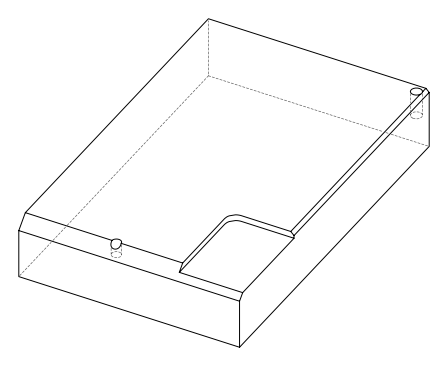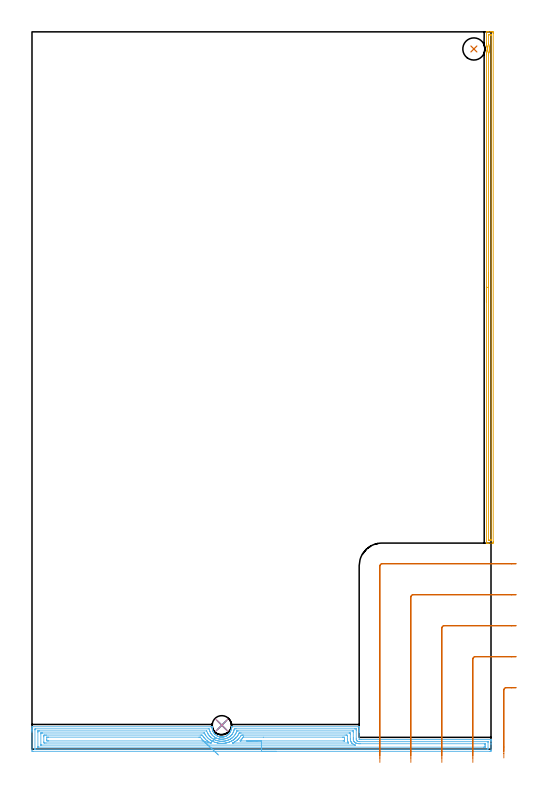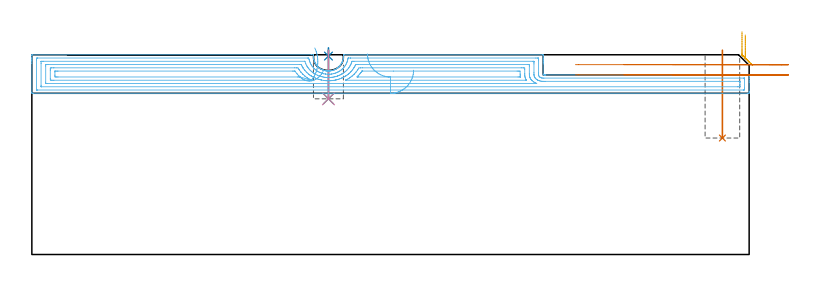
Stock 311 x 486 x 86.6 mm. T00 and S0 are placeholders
(PLAN: 7 operations, 5 tool changes, 22.3 min)
(1 INDEXABLE_INSERT_DRILL_BLIND_HOLE_FROM_SOLID | STEP1POCKET | UGT0302_001 | 0.15 min | 6358 mm3)
(2 SPOT_DRILL | STEP1POCKET_1 | NXT0321_9005460120000 | 0.03 min | 5 mm3)
(3 DRILL_BLIND_HOLE_INTO_CENTER | STEP1POCKET_1 | NXT0301_056 | 0.09 min | 1012 mm3)
(4 DRILL_TO_ENLARGE_BLIND_HOLE | STEP1POCKET_1 | UGT0301_374 | 0.09 min | 1507 mm3)
(5 AREA_MILL | FG_CHAMFER_SURFACE | UGT0205_001 | 5.72 min | 3700 mm3)
(6 AREA_MILL_1 | FG_CHAMFER_SURFACE_1 | UGT0205_001 | 13.19 min | 43155 mm3)
(7 MILL_CORNER_NOTCH_RECTANGULAR | CORNER_NOTCH_RECTANGULAR | UGT0201_006 | Follow Part, ap 7, ae 75% | 3.04 min | 98391 mm3)
(TOOL UGT0302_001 | Indexable Insert Drill 15mm | D15 PA180 FL50 Z2)
(TOOL NXT0321_9005460120000 | NC Spot Drill, 142deg, 12mm, Carbide, Uncoated | D12 PA142 FL30 Z2)
(TOOL NXT0301_056 | Carbide Drill 8.5mm [860.1-0850-026A1-MM 2214] | D8.5 PA140 FL47 Z2)
(TOOL UGT0301_374 | Twist Drill Flat Bottom 13 mm | D13 PA180 FL101 Z2)
(TOOL UGT0205_001 | Chamfer Mill 20 x 3 x 45 deg. | D20 FL50 Z2)
(TOOL UGT0201_006 | End Mill 28 mm | D28 FL25 Z2)
(OP 1 INDEXABLE_INSERT_DRILL_BLIND_HOLE_FROM_SOLID)
G17 G21 G94 G90
T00 M6
G54
G17 G0 G90 X299.4 Y474.4 S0 M3
G43 Z96.6 H0
G94 G81 G98 Z50.5 F250. R88.6
G80
M5
M2
(OP 2 SPOT_DRILL)
G17 G21 G94 G90
T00 M6
G54
G17 G0 G90 X128.6 Y16.2 S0 M3
G43 Z96.6 H0
G94 G81 G98 Z86.036 F250. R89.6
G80
M5
M2
(OP 3 DRILL_BLIND_HOLE_INTO_CENTER)
G17 G21 G94 G90
T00 M6
G54
G17 G0 G90 X128.6 Y16.2 S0 M3
G43 Z96.6 H1
G94 G81 G98 Z67.5 F250. R88.6
G80
M5
M2
(OP 4 DRILL_TO_ENLARGE_BLIND_HOLE)
G17 G21 G94 G90
T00 M6
G54
G17 G0 G90 X128.6 Y16.2 S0 M3
G43 Z96.6 H0
G94 G81 G98 Z67.5 F250. R88.6
G80
M5
M2
(OP 5 AREA_MILL)
G17 G21 G94 G90
T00 M6
G54
G17 G0 G90 X307.9 Y302.877 S1061 M3
G43 Z96.6 H0
G94 G1 Y302.915 Z95.728 F250.
Y303.029 Z94.863
Y303.218 Z94.012
Y303.48 Z93.18
Y303.814 Z92.374
Y304.217 Z91.6
Y304.685 Z90.864
Y305.216 Z90.172
Y305.806 Z89.529
Y306.449 Z88.939
Y307.141 Z88.408
Y307.877 Z87.94
Y308.651 Z87.537
Y309.457 Z87.203
Y310.289 Z86.941
Y311.14 Z86.752
Y312.005 Z86.638
Y312.877 Z86.6
Y471.064
X307.906 Y471.443 Z86.592
X308.062 Y471.873 Z86.437
X308.199 Y472.318 Z86.299
X308.313 Y472.766 Z86.185
X308.398 Y473.212 Z86.1
X308.408 Y473.3 Z86.087
X308.423 Y473.405 Z86.075
X308.426 Y473.43 Z86.072
X308.45 Y473.619 Z86.047
X308.455 Y473.66 Z86.041
X308.463 Y473.822 Z86.025
X308.482 Y474.067 Z86.012
X308.485 Y474.107 Z86.009
Y474.304 Z86.005
X308.488 Y474.554
X308.467 Y475.001 Z86.031
X308.419 Y475.447 Z86.08
X308.389 Y475.605 Z86.103
X308.359 Y475.784 Z86.134
X308.341 Y475.895 Z86.153
X308.24 Y476.341 Z86.259
X308.215 Y476.426 Z86.285
X308.103 Y476.79 Z86.392
X308.073 Y476.872 Z86.42
X307.96 Y477.2 Z86.539
X307.948 Y477.235 Z86.551
X307.918 Y477.323 Z86.582
X307.907 Y477.36 Z86.593
X307.9 Y478.218 Z86.6
Y485.818
X307.903 Y485.991 Z86.588
X307.934 Y486. Z86.557
X308.329 Z86.171
X308.591 Z85.909
X309.313 Z85.182
X310.561 Z83.936
X311.087 Z83.408
X311.711 Z82.785
X311.974 Y485.998 Z82.522
X312.491 Y485.992 Z82.005
X312.494 Y485.896 Z82.003
X312.499 Y485.371 Z82.001
X312.5 Y484.84 Z82.
Y140.593
X312.499 Y140.229 Z82.001
X312.494 Y139.704 Z82.003
X312.491 Y139.608 Z82.005
X311.974 Y139.6 Z82.522
X309.313 Z85.182
X308.591 Z85.909
X308.329 Z86.171
X307.934 Z86.557
X307.903 Y139.609 Z86.588
X307.9 Y139.782 Z86.6
Y312.877
X309.314 Z85.186
Y470.169
X309.317 Y470.617 Z85.183
X309.321 Y470.84 Z85.179
X309.324 Y470.947 Z85.176
X309.346 Y471.031 Z85.154
X309.356 Y471.064 Z85.144
X309.545 Y471.725 Z84.955
X309.604 Y471.959 Z84.896
X309.712 Y472.451 Z84.788
X309.783 Y472.853 Z84.717
X309.81 Y473.049 Z84.69
X309.831 Y473.225 Z84.669
X309.879 Y473.747 Z84.621
X309.894 Y473.939 Z84.606
X309.899 Y474.016 Z84.601
X309.9 Y474.049 Z84.6
X309.897 Y474.641 Z84.603
X309.881 Y474.963 Z84.619
X309.834 Y475.535 Z84.666
X309.78 Y475.958 Z84.72
X309.699 Y476.429 Z84.801
X309.545 Y477.09 Z84.955
X309.479 Y477.323 Z85.021
X309.353 Y477.758 Z85.147
X309.321 Y477.884 Z85.179
X309.318 Y477.994 Z85.182
X309.314 Y478.217 Z85.186
Y483.581
X309.315 Y483.806 Z85.185
X309.317 Y483.917 Z85.183
X309.32 Y483.972 Z85.18
X309.322 Y483.99 Z85.178
X309.372 Y483.992 Z85.128
X309.787 Y483.999 Z84.713
X310.2 Y484. Z84.3
X310.673 Z83.827
X310.942 Y483.996 Z83.558
X311.06 Y483.992 Z83.44
X311.079 Y483.99 Z83.421
X311.081 Y483.972 Z83.419
X311.084 Y483.917 Z83.416
X311.085 Y483.806 Z83.415
X311.086 Y483.583 Z83.414
Y142.019
X311.085 Y141.794 Z83.415
X311.083 Y141.683 Z83.417
X311.08 Y141.628 Z83.42
X311.078 Y141.61 Z83.422
X311.028 Y141.608 Z83.472
X310.613 Y141.601 Z83.887
X310.2 Y141.6 Z84.3
X309.727 Z84.773
X309.458 Y141.604 Z85.042
X309.34 Y141.608 Z85.16
X309.321 Y141.61 Z85.179
X309.319 Y141.629 Z85.181
X309.317 Y141.683 Z85.183
X309.315 Y141.794 Z85.185
X309.314 Y142.016 Z85.186
Y312.877
Y313.748 Z85.224
Y314.613 Z85.338
Y315.465 Z85.527
Y316.297 Z85.789
Y317.103 Z86.123
Y317.877 Z86.526
Y318.613 Z86.994
Y319.305 Z87.525
Y319.948 Z88.115
Y320.537 Z88.758
Y321.068 Z89.45
Y321.537 Z90.186
Y321.94 Z90.96
Y322.274 Z91.766
Y322.536 Z92.598
Y322.725 Z93.449
Y322.839 Z94.314
Y322.877 Z95.186
G0 Z96.6
M5
M2
(OP 6 AREA_MILL_1)
G17 G21 G94 G90
T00 M6
G54
G17 G0 G90 X165.5 Y-1.5 S1061 M3
G43 Z96.6 H0
Z79.9
G94 G1 X165.462 Z79.028 F250.
X165.348 Z78.163
X165.159 Z77.312
X164.897 Z76.48
X164.563 Z75.674
X164.16 Z74.9
X163.691 Z74.164
X163.16 Z73.472
X162.571 Z72.829
X161.928 Z72.24
X161.236 Z71.708
X160.5 Z71.24
X159.726 Z70.837
X158.92 Z70.503
X158.088 Z70.241
X157.236 Z70.052
X156.372 Z69.938
X155.5 Z69.9
X0.609
X0.177 Y-1.496 Z69.902
X0.01 Y-1.492 Z69.906
X0. Y-1.07 Z70.328
Y11.529 Z82.924
Y12.13 Z83.524
Y12.688 Z84.085
Y13.01 Z84.406
Y13.568 Z84.964
Y13.89 Z85.284
Y14.886 Z86.286
X0.01 Y15.194 Z86.593
X0.163 Y15.2 Z86.6
X121.129
X122.022 Y15.195 Z86.595
X122.067 Y15.194 Z86.592
X122.058 Y14.842 Z86.24
X122.062 Y14.48 Z85.878
X122.092 Y14.042 Z85.439
X122.113 Y13.89 Z85.286
X122.151 Y13.604 Z85.002
X122.242 Y13.164 Z84.563
X122.364 Y12.728 Z84.127
X122.469 Y12.435 Z83.834
X122.521 Y12.287 Z83.686
X122.707 Y11.854 Z83.251
X122.789 Y11.69 Z83.086
X122.816 Y11.636 Z83.032
X122.915 Y11.456 Z82.853
X122.934 Y11.421 Z82.818
X123.046 Y11.25 Z82.645
X123.221 Y10.977 Z82.376
X123.349 Y10.81 Z82.205
X123.512 Y10.591 Z81.991
X123.7 Y10.37 Z81.767
X123.827 Y10.22 Z81.618
X123.941 Y10.103 Z81.5
X124.105 Y9.953 Z81.35
X124.322 Y9.756 Z81.153
X124.719 Y9.429 Z80.828
X125.008 Y9.227 Z80.624
X125.147 Y9.142 Z80.54
X125.305 Y9.045 Z80.444
X125.565 Y8.903 Z80.303
X125.611 Y8.878 Z80.277
X126.054 Y8.678 Z80.074
X126.229 Y8.61 Z80.009
X126.31 Y8.579 Z79.978
X126.486 Y8.514 Z79.908
X126.503 Y8.508 Z79.901
X126.998 Y8.35 Z79.749
X127.143 Y8.321 Z79.72
X127.311 Y8.288 Z79.685
X127.379 Y8.275 Z79.67
X127.395 Y8.272 Z79.667
X127.806 Y8.21 Z79.607
X127.841 Y8.205 Z79.601
X127.964 Y8.196 Z79.586
X128.214 Y8.17 Z79.567
X128.271 Y8.165 Z79.562
X128.455 Y8.157 Z79.549
X128.56 Y8.16 Z79.547
X128.652 Y8.159 Z79.55
X128.79 Z79.555
X128.961 Y8.17 Z79.567
X129.063 Y8.177 Z79.573
X129.164 Y8.185 Z79.578
X129.18 Z79.58
X129.472 Y8.221 Z79.621
X129.627 Y8.24 Z79.64
X130.071 Y8.321 Z79.721
X130.205 Y8.35 Z79.75
X130.503 Y8.441 Z79.839
X130.587 Y8.467 Z79.865
X130.899 Y8.577 Z79.976
X130.964 Y8.6 Z79.999
X131.414 Y8.799 Z80.195
X131.61 Y8.897 Z80.297
X131.857 Y9.024 Z80.422
X132.192 Y9.226 Z80.625
X132.475 Y9.425 Z80.824
X132.56 Y9.49 Z80.889
X132.749 Y9.635 Z81.035
X133.009 Y9.863 Z81.262
X133.256 Y10.101 Z81.501
X133.309 Y10.16 Z81.56
X133.497 Y10.37 Z81.765
X133.628 Y10.512 Z81.911
X133.641 Y10.527 Z81.926
X133.846 Y10.799 Z82.199
X133.979 Y10.977 Z82.376
X134.251 Y11.41 Z82.809
X134.326 Y11.546 Z82.945
X134.405 Y11.69 Z83.085
X134.496 Y11.853 Z83.251
X134.521 Y11.903 Z83.301
X134.533 Y11.928 Z83.326
X134.615 Y12.13 Z83.527
X134.695 Y12.325 Z83.723
X134.836 Y12.728 Z84.127
X134.958 Y13.164 Z84.563
X135.049 Y13.604 Z85.003
X135.087 Y13.89 Z85.286
X135.108 Y14.042 Z85.439
X135.127 Y14.33 Z85.726
X135.138 Y14.481 Z85.877
X135.141 Y14.77 Z86.165
X135.143 Y14.897 Z86.293
X135.142 Y14.938 Z86.334
Y15.196 Z86.59
X135.413 Y15.2 Z86.6
X221.563
X221.69 Y15.194 Z86.593
X221.7 Y14.935 Z86.334
Y14.228 Z85.628
Y13.551 Z84.95
Y13.01 Z84.406
Y12.739 Z84.136
Y12.13 Z83.527
Y11.859 Z83.256
Y11.25 Z82.644
Y6.85 Z78.247
Y6.562 Z77.962
Y6.5 Z77.9
X222.19 Z77.899
X222.287 Y6.504 Z77.896
X222.344 Y6.5 Z77.9
X222.388 Y6.502 Z77.893
X222.39 Y6.503
X222.397 Y6.501 Z77.896
X222.4 Y6.503 Z77.893
X222.404 Y6.5 Z77.896
X222.408 Z77.9
X222.456
X222.482
X222.525 Y6.507 Z77.891
X222.529 Y6.508 Z77.89
X222.562 Y6.5 Z77.9
X222.57
X222.605 Y6.509 Z77.887
X222.609 Y6.511 Z77.885
X222.772 Y6.5 Z77.9
X310.837
X310.99 Y6.497 Z77.888
X310.993 Y6.468 Z77.86
X311. Y6.113 Z77.512
Y5.733 Z77.133
Y5.09 Z76.485
Y3.889 Z75.285
Y3.33 Z74.724
Y-0.79 Z70.607
X310.997 Y-1.07 Z70.327
X310.99 Y-1.492 Z69.906
X310.823 Y-1.496 Z69.902
X310.39 Y-1.5 Z69.9
X155.5
Y-0.086 Z71.314
X2.395 Y-0.085 Z71.315
X2.289
X2.032 Y-0.079 Z71.321
X2.009 Y-0.078 Z71.322
X2.006 Y-0.058 Z71.342
X2.002 Y-0.028 Z71.372
X2.001 Y0.001 Z71.401
X2. Y0.2 Z71.6
X2.001 Y13.01 Z84.41
X2.003 Y13.396 Z84.796
X2.011 Y13.779 Z85.179
X2.395 Y13.784 Z85.184
X2.501 Y13.785 Z85.185
X119.45
X119.843 Y13.781 Z85.181
X120.032 Y13.779 Z85.179
X120.237 Y13.086 Z84.486
X120.253 Y13.01 Z84.41
X120.258 Y12.989 Z84.389
X120.4 Y12.495 Z83.895
X120.525 Y12.13 Z83.53
X120.698 Y11.675 Z83.075
X120.897 Y11.25 Z82.65
X121.129 Y10.825 Z82.225
X121.426 Y10.37 Z81.77
X121.681 Y10.028 Z81.428
X122.022 Y9.602 Z81.002
X122.123 Y9.49 Z80.89
X122.312 Y9.293 Z80.693
X122.522 Y9.099 Z80.499
X122.915 Y8.751 Z80.151
X123.089 Y8.61 Z80.01
X123.498 Y8.303 Z79.703
X123.808 Y8.099 Z79.499
X124.458 Y7.73 Z79.13
X124.7 Y7.615 Z79.015
X124.918 Y7.515 Z78.915
X125.593 Y7.253 Z78.653
X125.768 Y7.196 Z78.596
X126.407 Y7.005 Z78.405
X126.486 Y6.985 Z78.385
X126.548 Y6.973 Z78.373
X127.226 Y6.85 Z78.25
X127.379 Y6.828 Z78.228
X127.404 Y6.825 Z78.225
X128.271 Y6.752 Z78.152
X128.376 Y6.747 Z78.147
X128.772 Y6.749 Z78.149
X129.164 Y6.766 Z78.166
X129.243 Y6.772 Z78.172
X129.991 Y6.85 Z78.25
X130.062 Y6.86 Z78.26
X130.862 Y7.022 Z78.422
X130.95 Y7.045 Z78.445
X131.479 Y7.208 Z78.608
X131.842 Y7.337 Z78.737
X132.124 Y7.452 Z78.852
X132.735 Y7.727 Z79.127
X132.74 Y7.73 Z79.13
X133.306 Y8.048 Z79.448
X133.628 Y8.25 Z79.65
X133.84 Y8.4 Z79.8
X134.12 Y8.61 Z80.01
X134.34 Y8.788 Z80.188
X134.521 Y8.944 Z80.344
X134.802 Y9.212 Z80.612
X135.067 Y9.49 Z80.89
X135.231 Y9.67 Z81.07
X135.413 Y9.881 Z81.281
X135.624 Y10.162 Z81.562
X135.774 Y10.37 Z81.77
X135.978 Y10.693 Z82.093
X136.306 Y11.243 Z82.643
X136.309 Y11.247 Z82.647
X136.473 Y11.605 Z83.005
X136.578 Y11.862 Z83.262
X136.677 Y12.13 Z83.53
X136.806 Y12.517 Z83.917
X136.937 Y13.01 Z84.41
X136.987 Y13.218 Z84.618
X137.064 Y13.577 Z84.977
X137.109 Y13.779 Z85.179
X137.199 Y13.782 Z85.182
X137.306 Y13.784 Z85.184
X138.092 Y13.786 Z85.186
X138.197
X218.544
X219.331 Y13.785 Z85.185
X219.438 Y13.784 Z85.184
X219.676 Y13.779 Z85.179
X219.69 Y13.702 Z85.102
X219.697 Y13.529 Z84.929
X219.699 Y13.01 Z84.41
X219.7 Y12.646 Z84.046
X219.701 Y7.366 Z78.766
X219.705 Y6.85 Z78.25
X219.71 Y6.476 Z77.876
X219.753 Y6.208 Z77.608
X219.856 Y5.97 Z77.37
X220.011 Y5.756 Z77.156
X220.224 Y5.556 Z76.956
X220.361 Y5.459 Z76.859
X220.545 Y5.354 Z76.754
X220.779 Y5.253 Z76.653
X221.033 Y5.172 Z76.572
X221.116 Y5.155 Z76.555
X221.555 Y5.09 Z76.49
X222.009 Y5.086 Z76.486
X308.605
X308.828 Y5.084 Z76.484
X308.936 Y5.081 Z76.481
X308.983 Y5.079 Z76.479
X308.99 Y5.048 Z76.448
X308.994 Y4.949 Z76.349
X308.999 Y4.702 Z76.102
Y0.69 Z72.09
X308.997 Y0.304 Z71.704
X308.989 Y-0.079 Z71.321
X308.605 Y-0.084 Z71.316
X308.499 Y-0.085 Z71.315
X155.5 Y-0.086 Z71.314
Y1.328 Z72.728
X4.18 Y1.329 Z72.729
X4.099 Y1.33 Z72.73
X4.034 Y1.333 Z72.733
X4.019 Y1.335 Z72.735
X4.01 Y1.344 Z72.744
X4.007 Y1.393 Z72.793
X4.002 Y1.57 Z72.97
X4. Y1.748 Z73.148
Y11.427 Z82.827
X4.002 Y12.13 Z83.53
X4.004 Y12.303 Z83.703
X4.01 Y12.36 Z83.76
X4.059 Y12.364 Z83.764
X4.18 Y12.367 Z83.767
X4.828 Y12.371 Z83.771
X5.073
X118.206
X118.328 Y12.369 Z83.769
X118.358 Y12.367 Z83.767
X118.366 Y12.366 Z83.766
X118.796 Y11.25 Z82.65
X119.09 Y10.62 Z82.02
X119.232 Y10.37 Z81.77
X119.344 Y10.177 Z81.577
X119.622 Y9.758 Z81.158
X119.821 Y9.49 Z80.89
X120.237 Y8.969 Z80.369
X120.551 Y8.61 Z80.01
X120.843 Y8.324 Z79.724
X121.129 Y8.065 Z79.465
X121.521 Y7.73 Z79.13
X122.022 Y7.347 Z78.747
X122.323 Y7.145 Z78.545
X122.803 Y6.85 Z78.25
X122.915 Y6.785 Z78.185
X123.069 Y6.698 Z78.098
X123.808 Y6.343 Z77.743
X124.685 Y5.985 Z77.385
X124.7 Y5.98 Z77.38
X124.729 Y5.97 Z77.37
X125.593 Y5.714 Z77.114
X125.939 Y5.629 Z77.029
X126.486 Y5.53 Z76.93
X127.022 Y5.442 Z76.842
X127.379 Y5.407 Z76.807
X128.008 Y5.349 Z76.749
X128.271 Y5.335 Z76.735
X128.912 Y5.339 Z76.739
X129.164 Y5.351 Z76.751
X129.472 Y5.369 Z76.769
X129.746 Y5.396 Z76.796
X130.057 Y5.433 Z76.833
X130.54 Y5.494 Z76.894
X130.95 Y5.571 Z76.971
X131.287 Y5.638 Z77.038
X131.538 Y5.691 Z77.091
X131.842 Y5.776 Z77.176
X131.994 Y5.821 Z77.221
X132.466 Y5.97 Z77.37
X132.664 Y6.041 Z77.441
X132.735 Y6.068 Z77.468
X133.291 Y6.302 Z77.702
X133.628 Y6.457 Z77.857
X133.897 Y6.585 Z77.985
X134.399 Y6.85 Z78.25
X134.477 Y6.893 Z78.293
X134.521 Y6.919 Z78.319
X135.021 Y7.236 Z78.636
X135.413 Y7.514 Z78.914
X135.537 Y7.608 Z79.008
X135.691 Y7.73 Z79.13
X136.022 Y8.01 Z79.41
X136.306 Y8.269 Z79.669
X136.479 Y8.44 Z79.84
X136.642 Y8.61 Z80.01
X136.905 Y8.899 Z80.299
X137.199 Y9.24 Z80.64
X137.307 Y9.383 Z80.783
X137.385 Y9.49 Z80.89
X137.671 Y9.904 Z81.304
X137.959 Y10.37 Z81.77
X138.008 Y10.452 Z81.852
X138.092 Y10.597 Z81.997
X138.31 Y11.034 Z82.434
X138.41 Y11.25 Z82.65
X138.57 Y11.658 Z83.058
X138.736 Y12.13 Z83.53
X138.8 Y12.311 Z83.711
X138.817 Y12.354 Z83.754
X138.863 Y12.365 Z83.765
X138.984 Y12.366 Z83.766
X139.632 Y12.371 Z83.771
X217.301
X217.545 Y12.369 Z83.769
X217.627 Y12.368 Z83.768
X217.683 Y12.365 Z83.765
X217.69 Y12.282 Z83.682
X217.696 Y12.13 Z83.53
X217.699 Y11.978 Z83.378
X217.7 Y11.25 Z82.65
Y7.577 Z78.977
X217.702 Y6.85 Z78.25
X217.704 Y6.694 Z78.094
X217.723 Y6.328 Z77.728
X217.782 Y5.97 Z77.37
X217.918 Y5.602 Z77.002
X218.022 Y5.408 Z76.808
X218.132 Y5.248 Z76.648
X218.247 Y5.09 Z76.49
X218.438 Y4.882 Z76.282
X218.657 Y4.678 Z76.078
X218.909 Y4.486 Z75.886
X219.305 Y4.236 Z75.636
X219.331 Y4.222 Z75.622
X219.355 Y4.21 Z75.61
X219.725 Y4.051 Z75.451
X219.968 Y3.96 Z75.36
X220.224 Y3.881 Z75.281
X220.663 Y3.777 Z75.177
X221.116 Y3.715 Z75.115
X221.386 Y3.687 Z75.087
X221.654 Y3.68 Z75.08
X222.009 Y3.676 Z75.076
X222.555 Y3.672 Z75.072
X306.473 Y3.671 Z75.071
X306.82
X306.935 Y3.669 Z75.069
X306.975 Y3.666 Z75.066
X306.99 Y3.664 Z75.064
X306.993 Y3.626 Z75.026
X306.997 Y3.508 Z74.908
X306.999 Y3.33 Z74.73
X307. Y3.152 Z74.552
Y2.272 Z73.672
X306.998 Y1.57 Z72.97
X306.996 Y1.397 Z72.797
X306.991 Y1.339 Z72.739
X306.941 Y1.335 Z72.735
X306.82 Y1.333 Z72.733
X306.172 Y1.329 Z72.729
X305.927
X155.5 Y1.328 Z72.728
Y2.743 Z74.143
X6.562
X6.128 Y2.745 Z74.145
X6.032 Y2.747 Z74.147
X6.017 Y2.749 Z74.149
X6.01 Y2.759 Z74.159
X6.006 Y2.806 Z74.206
X6.002 Y2.904 Z74.304
X6. Y3.297 Z74.697
Y10.37 Z81.77
X6.004 Y10.793 Z82.193
X6.007 Y10.898 Z82.298
X6.01 Y10.945 Z82.345
X6.065 Y10.95 Z82.35
X6.266 Y10.954 Z82.354
X6.859 Y10.957 Z82.357
X7.156
X116.07
X116.666 Y10.955 Z82.355
X116.751 Y10.953 Z82.353
X116.8 Y10.95 Z82.35
X116.822 Y10.943 Z82.343
X117.104 Y10.37 Z81.77
X117.257 Y10.066 Z81.466
X117.559 Y9.532 Z80.932
X117.585 Y9.49 Z80.89
X117.633 Y9.417 Z80.817
X118.072 Y8.804 Z80.204
X118.224 Y8.61 Z80.01
X118.451 Y8.328 Z79.728
X118.983 Y7.73 Z79.13
X119.344 Y7.383 Z78.783
X119.955 Y6.85 Z78.25
X120.237 Y6.625 Z78.025
X120.433 Y6.478 Z77.878
X120.654 Y6.316 Z77.716
X121.059 Y6.039 Z77.439
X121.129 Y5.997 Z77.397
X121.175 Y5.97 Z77.37
X121.711 Y5.663 Z77.063
X122.022 Y5.497 Z76.897
X122.863 Y5.09 Z76.49
X122.915 Y5.068 Z76.468
X122.954 Y5.052 Z76.452
X123.808 Y4.722 Z76.122
X124.36 Y4.546 Z75.946
X124.7 Y4.446 Z75.846
X125.087 Y4.342 Z75.742
X125.574 Y4.229 Z75.629
X125.593 Y4.225 Z75.625
X125.675 Y4.21 Z75.61
X126.486 Y4.077 Z75.477
X126.645 Y4.053 Z75.453
X127.379 Y3.98 Z75.38
X127.635 Y3.957 Z75.357
X128.271 Y3.92 Z75.32
X128.564 Y3.922 Z75.322
X129.164 Y3.933 Z75.333
X129.431 Y3.947 Z75.347
X130.057 Y4.001 Z75.401
X130.249 Y4.021 Z75.421
X130.95 Y4.109 Z75.509
X131.039 Y4.122 Z75.522
X131.522 Y4.21 Z75.61
X131.789 Y4.263 Z75.663
X131.842 Y4.274 Z75.674
X132.213 Y4.36 Z75.76
X132.502 Y4.44 Z75.84
X132.735 Y4.51 Z75.91
X133.18 Y4.652 Z76.052
X133.628 Y4.806 Z76.206
X133.834 Y4.887 Z76.287
X134.335 Y5.09 Z76.49
X134.463 Y5.147 Z76.547
X134.521 Y5.174 Z76.574
X135.063 Y5.436 Z76.836
X135.413 Y5.622 Z77.022
X135.639 Y5.748 Z77.148
X136.022 Y5.97 Z77.37
X136.197 Y6.078 Z77.478
X136.306 Y6.149 Z77.549
X136.721 Y6.441 Z77.841
X137.199 Y6.794 Z78.194
X137.23 Y6.819 Z78.219
X137.266 Y6.85 Z78.25
X137.701 Y7.235 Z78.635
X138.092 Y7.597 Z78.997
X138.158 Y7.664 Z79.064
X138.221 Y7.73 Z79.13
X138.581 Y8.127 Z79.527
X138.995 Y8.61 Z80.01
X139.356 Y9.124 Z80.524
X139.596 Y9.49 Z80.89
X139.704 Y9.66 Z81.06
X139.877 Y9.948 Z81.348
X140.025 Y10.223 Z81.623
X140.101 Y10.37 Z81.77
X140.322 Y10.811 Z82.211
X140.37 Y10.904 Z82.304
X140.403 Y10.95 Z82.35
X140.472 Y10.952 Z82.352
X140.77 Y10.955 Z82.355
X141.067 Y10.957 Z82.357
X141.662
X214.867
X215.165 Y10.956 Z82.356
X215.587 Y10.952 Z82.352
X215.68 Y10.95 Z82.35
X215.69 Y10.788 Z82.188
X215.699 Y10.429 Z81.829
X215.7 Y10.37 Z81.77
X215.701 Y6.908 Z78.308
X215.702 Y6.85 Z78.25
X215.718 Y6.436 Z77.836
X215.728 Y6.221 Z77.621
X215.758 Y5.972 Z77.372
X215.76 Y5.959 Z77.359
X215.846 Y5.616 Z77.016
X215.898 Y5.476 Z76.876
X215.971 Y5.29 Z76.69
X216.059 Y5.09 Z76.49
X216.143 Y4.922 Z76.322
X216.276 Y4.713 Z76.113
X216.45 Y4.468 Z75.868
X216.653 Y4.218 Z75.618
X216.659 Y4.21 Z75.61
X216.726 Y4.138 Z75.538
X216.835 Y4.03 Z75.43
X216.938 Y3.929 Z75.329
X217.545 Y3.451 Z74.851
X217.737 Y3.33 Z74.73
X218.07 Y3.132 Z74.532
X218.438 Y2.953 Z74.353
X218.624 Y2.867 Z74.267
X218.75 Y2.811 Z74.211
X218.878 Y2.753 Z74.153
X218.887 Y2.748 Z74.148
X218.881 Y2.747 Z74.147
X218.829 Y2.745 Z74.145
X218.668 Y2.743 Z74.143
X218.438
X155.5
Y4.157 Z75.557
X136.306
X136.252 Y4.159 Z75.559
X136.144 Y4.164 Z75.564
X136.019 Y4.171 Z75.571
X136.091 Y4.21 Z75.61
X136.232 Y4.283 Z75.683
X136.306 Y4.322 Z75.722
X136.805 Y4.598 Z75.998
X137.199 Y4.823 Z76.223
X137.367 Y4.925 Z76.325
X137.63 Y5.09 Z76.49
X137.903 Y5.276 Z76.676
X138.092 Y5.408 Z76.808
X138.415 Y5.652 Z77.052
X138.827 Y5.97 Z77.37
X138.913 Y6.04 Z77.44
X138.984 Y6.102 Z77.502
X139.379 Y6.461 Z77.861
X139.793 Y6.85 Z78.25
X139.835 Y6.891 Z78.291
X139.877 Y6.935 Z78.335
X140.257 Y7.355 Z78.755
X140.58 Y7.73 Z79.13
X140.666 Y7.833 Z79.233
X140.77 Y7.964 Z79.364
X141.223 Y8.61 Z80.01
X141.395 Y8.873 Z80.273
X141.784 Y9.49 Z80.89
X142.505 Y9.539 Z80.939
X142.555 Y9.541 Z80.941
X143.394 Y9.543 Z80.943
X212.189
X213.031 Y9.54 Z80.94
X213.082 Y9.538 Z80.938
X213.69 Y9.49 Z80.89
X213.698 Y8.882 Z80.282
X213.702 Y7.119 Z78.519
X213.708 Y6.85 Z78.25
X213.728 Y6.213 Z77.613
X213.756 Y5.97 Z77.37
X213.823 Y5.611 Z77.011
X213.87 Y5.396 Z76.796
X213.96 Y5.105 Z76.505
X213.965 Y5.09 Z76.49
X213.974 Y5.066 Z76.466
X214.247 Y4.472 Z75.872
X214.382 Y4.21 Z75.61
X214.395 Y4.164 Z75.564
X214.028 Y4.157 Z75.557
X155.5
Y5.571 Z76.971
X141.662 Y5.572 Z76.972
X141.171 Y5.575 Z76.975
X141.084 Y5.578 Z76.978
X140.977 Y5.588 Z76.988
X141.067 Y5.677 Z77.077
X141.359 Y5.97 Z77.37
X141.509 Y6.122 Z77.522
X141.662 Y6.283 Z77.683
X141.933 Y6.583 Z77.983
X142.164 Y6.85 Z78.25
X142.341 Y7.061 Z78.461
X142.555 Y7.328 Z78.728
X142.725 Y7.562 Z78.962
X142.845 Y7.73 Z79.13
X143.093 Y8.08 Z79.48
X143.115 Y8.108 Z79.508
X143.128 Y8.12 Z79.52
X143.146 Y8.122 Z79.522
X143.246 Y8.126 Z79.526
X143.448 Y8.128 Z79.528
X156.727 Y8.129 Z79.529
X210.404
X210.893 Y8.128 Z79.528
X211.296 Y8.125 Z79.525
X211.69 Y8.121 Z79.521
X211.708 Y6.85 Z78.25
X211.719 Y6.434 Z77.834
X211.749 Y5.97 Z77.37
X211.774 Y5.736 Z77.136
X211.787 Y5.6 Z77.
X211.785 Y5.577 Z76.977
X211.758 Y5.575 Z76.975
X211.699 Y5.573 Z76.973
X211.296 Y5.572 Z76.972
X210.808 Y5.571 Z76.971
X155.5
X154.628 Z77.009
X153.763 Z77.123
X152.912 Z77.312
X152.08 Z77.574
X151.274 Z77.908
X150.5 Z78.311
X149.764 Z78.78
X149.072 Z79.311
X148.429 Z79.9
X147.84 Z80.543
X147.308 Z81.235
X146.84 Z81.971
X146.437 Z82.745
X146.103 Z83.551
X145.841 Z84.383
X145.652 Z85.235
X145.538 Z86.099
X145.5 Z86.971
G0 X122.669 Y5.736 Z89.539
G1 X122.998 Y6.092 Z88.814
X123.284 Y6.4 Z88.049
X123.523 Y6.658 Z87.251
X123.713 Y6.864 Z86.425
X123.854 Y7.016 Z85.577
X123.945 Y7.114 Z84.715
X123.984 Y7.156 Z83.845
X123.971 Y7.142 Z82.972
X123.906 Y7.072 Z82.105
X123.791 Y6.948 Z81.249
X123.625 Y6.769 Z80.412
X123.411 Y6.537 Z79.599
X123.149 Y6.254 Z78.816
X122.841 Y5.922 Z78.07
X122.491 Y5.544 Z77.367
X122.1 Y5.122 Z76.71
X121.672 Y4.66 Z76.107
X121.21 Y4.161 Z75.561
X121.209 Y4.16 Z75.56
X121.183 Y4.158 Z75.558
X9.537 Y4.157 Z75.557
X8.696 Y4.16 Z75.56
X8.644 Y4.162 Z75.562
X8.01 Y4.21 Z75.61
X8.002 Y4.844 Z76.244
X8. Y8.365 Z79.765
X8.001 Y8.61 Z80.01
X8.004 Y9.241 Z80.641
X8.01 Y9.49 Z80.89
X8.595 Y9.538 Z80.938
X8.644 Y9.54 Z80.94
X9.483 Y9.543 Z80.943
X9.537
X113.988
X114.829 Y9.54 Z80.94
X114.88 Y9.537 Z80.937
X115.408 Y9.49 Z80.89
X115.773 Y8.901 Z80.301
X115.976 Y8.61 Z80.01
X116.461 Y7.931 Z79.331
X116.623 Y7.73 Z79.13
X116.666 Y7.678 Z79.078
X117.415 Y6.85 Z78.25
X117.559 Y6.711 Z78.111
X118.382 Y5.97 Z77.37
X118.451 Y5.911 Z77.311
X118.757 Y5.669 Z77.069
X119.344 Y5.246 Z76.646
X119.58 Y5.09 Z76.49
X120.237 Y4.69 Z76.09
X120.545 Y4.513 Z75.913
X121.182 Y4.181 Z75.581
X121.204 Y4.167 Z75.567
X121.21 Y4.161 Z75.561
X116.253 Y5.576 Z76.976
X116.234 Y5.575 Z76.975
X116.176 Y5.573 Z76.973
X115.773 Y5.572 Z76.972
X115.285 Y5.571 Z76.971
X11.322
X10.833 Y5.572 Z76.972
X10.43 Y5.575 Z76.975
X10.034 Y5.578 Z76.978
X10.01 Y5.97 Z77.37
X10.003 Y6.391 Z77.791
X10. Y7.73 Z79.13
X10.001 Y7.942 Z79.342
X10.003 Y8.047 Z79.447
X10.007 Y8.1 Z79.5
X10.01 Y8.121 Z79.521
X10.031 Y8.123 Z79.523
X10.43 Y8.127 Z79.527
X10.918 Y8.129 Z79.529
X11.322
X113.095
X113.584 Y8.128 Z79.528
X113.988 Y8.124 Z79.524
X114.043 Y8.122 Z79.522
X114.072 Y8.114 Z79.514
X114.88 Y7.046 Z78.446
X115.048 Y6.85 Z78.25
X115.773 Y6.036 Z77.436
X115.838 Y5.97 Z77.37
X116.253 Y5.576 Z76.976
X116.789 Y5.067 Z76.514
X117.352 Y4.532 Z76.117
X117.939 Y3.976 Z75.789
X118.543 Y3.401 Z75.533
X119.162 Y2.814 Z75.351
X119.79 Y2.218 Z75.244
X120.422 Y1.617 Z75.213
X121.054 Y1.017 Z75.258
X121.68 Y0.422 Z75.379
X122.297 Y-0.163 Z75.574
X122.899 Y-0.734 Z75.843
X123.481 Y-1.288 Z76.183
X124.04 Y-1.818 Z76.592
X124.571 Y-2.322 Z77.067
X125.07 Y-2.796 Z77.603
X125.533 Y-3.236 Z78.197
X125.957 Y-3.638 Z78.845
X126.338 Y-4. Z79.541
G0 Z96.6
M5
M2
(OP 7 MILL_CORNER_NOTCH_RECTANGULAR)
G17 G21 G94 G90
T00 M6
G54
G17 G0 G90 X328. Y41.6 S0 M3
G43 Z96.72 H0
Z82.31
G94 G1 X325. F250.
X321.092 F500.
G3 X319.7 Y40.208 R1.4
G1 Y1.442
Y-1.558 F250.
G0 Z96.72
X328. Y62.6
Z82.31
G1 X325.
X300.093 F500.
G3 X298.7 Y61.207 R1.4
G1 Y-1.59
Y-4.59 F250.
G0 Z96.72
X328. Y83.6
Z82.31
G1 X325.
X279.093 F500.
G3 X277.7 Y82.207 R1.4
G1 Y-1.59
Y-4.59 F250.
G0 Z96.72
X328. Y104.6
Z82.31
G1 X325.
X258.094 F500.
G3 X256.7 Y103.206 R1.4
G1 Y-1.59
Y-4.59 F250.
G0 Z96.72
X328. Y125.6
Z82.31
G1 X325.
X237.094 F500.
G3 X235.7 Y124.206 R1.4
G1 Y-1.59
Y-4.59 F250.
G0 Z96.72
X328. Y41.6
Z77.9
G1 X325.
X321.092 F500.
G3 X319.7 Y40.208 R1.4
G1 Y-2.967
Y-5.967 F250.
G0 Z96.72
X328. Y62.6
Z77.9
G1 X325.
X300.093 F500.
G3 X298.7 Y61.207 R1.4
G1 Y-5.999
Y-8.999 F250.
G0 Z96.72
X328. Y83.6
Z77.9
G1 X325.
X279.093 F500.
G3 X277.7 Y82.207 R1.4
G1 Y-5.999
Y-8.999 F250.
G0 Z96.72
X328. Y104.6
Z77.9
G1 X325.
X258.094 F500.
G3 X256.7 Y103.206 R1.4
G1 Y-5.999
Y-8.999 F250.
G0 Z96.72
X328. Y125.6
Z77.9
G1 X325.
X237.094 F500.
G3 X235.7 Y124.206 R1.4
G1 Y-5.999
Y-8.999 F250.
G0 Z96.72
M5
M2
